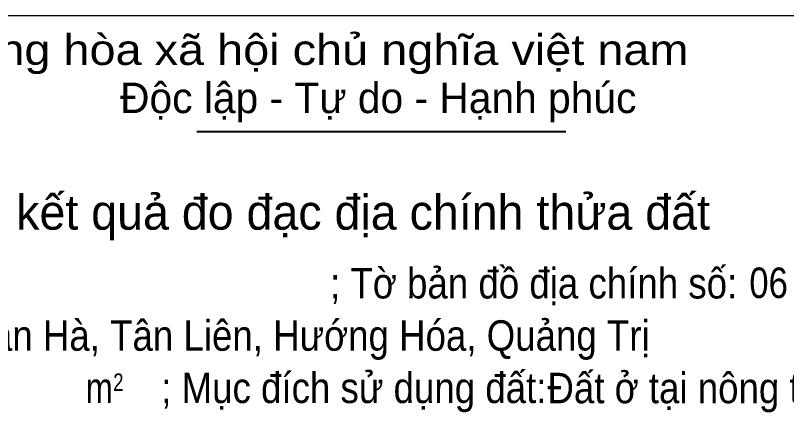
# Model space of a CAD drawing. Header units: metres. Extents: x 549607 to 550455, y 1837957 to 1838815.
# Drawn here: x 550153.3 to 550340.5, y 1838473.9 to 1838570.6 of the extents above; entities that cross this region are included whole.
import ezdxf
from ezdxf.enums import TextEntityAlignment as Align

# ---------------------------------------------------------------- set-up
doc = ezdxf.new("R2010")
doc.units = ezdxf.units.M
doc.header["$LTSCALE"] = 1.2
doc.layers.add('6', color=7, linetype='Continuous')
doc.layers.add('7', color=7, linetype='Continuous', lineweight=13)

msp = doc.modelspace()

# ---------------------------------------------------------------- linework, layer by layer
at = {"layer": '7', "lineweight": 25}
msp.add_line((550197.35, 1838542.55), (550286.9, 1838542.55), dxfattribs=at)
msp.add_line((550197.35, 1838542.55), (550286.9, 1838542.55), dxfattribs=at)
at = {"layer": '7'}
msp.add_lwpolyline([(550010.84, 1838570.64), (550453.66, 1838570.64), (550453.66, 1837958.16), (550010.84, 1837958.16)], close=True, dxfattribs=at)
msp.add_lwpolyline([(550010.84, 1838570.64), (550453.66, 1838570.64), (550453.66, 1837958.16), (550010.84, 1837958.16)], close=True, dxfattribs=at)

# ---------------------------------------------------------------- texts
at = {"layer": '6', "width": 0.9}
msp.add_text('Đất ở tại nông thôn + Đất trồng cây lâu năm', height=7.39, dxfattribs=at).set_placement((550282.44, 1838476.65))
at = {"layer": '7'}
for s, height, width, p in [('cộng hòa xã hội chủ nghĩa việt nam', 7.392, 1.15, (550137.19, 1838558.64)), ('cộng hòa xã hội chủ nghĩa việt nam', 7.392, 1.15, (550137.19, 1838558.64)), ('; Tờ bản đồ địa chính số:', 7.392, 0.9, (550229.69, 1838502.04)), ('; Tờ bản đồ địa chính số:', 7.392, 0.9, (550229.69, 1838502.04)), ('06', 7.39, 0.85, (550331.44, 1838502.15)), ('Tân Hà, Tân Liên, Hướng Hóa, Quảng Trị', 7.39, 0.9, (550142.21, 1838489.37)), ('; Mục đích sử dụng đất:', 7.392, 0.9, (550188.72, 1838476.69)), ('; Mục đích sử dụng đất:', 7.392, 0.9, (550188.72, 1838476.69)), ('m', 7.39, 0.8, (550170.4, 1838476.69)), ('2', 4.22, 0.8, (550177.06, 1838479.65))]:
    msp.add_text(s, height=height, dxfattribs=dict(at, width=width)).set_placement(p)
msp.add_text('Độc lập - Tự do - Hạnh phúc', height=7.392, dxfattribs=at).set_placement((550178.74, 1838546.97))
msp.add_text('Độc lập - Tự do - Hạnh phúc', height=7.392, dxfattribs=at).set_placement((550178.74, 1838546.97))
msp.add_text('kết quả đo đạc địa chính thửa đất', height=8.448, dxfattribs=at).set_placement((550237.7, 1838518.72), align=Align.CENTER)
msp.add_text('kết quả đo đạc địa chính thửa đất', height=8.448, dxfattribs=at).set_placement((550237.7, 1838518.72), align=Align.CENTER)

doc.saveas('drawing.dxf')
